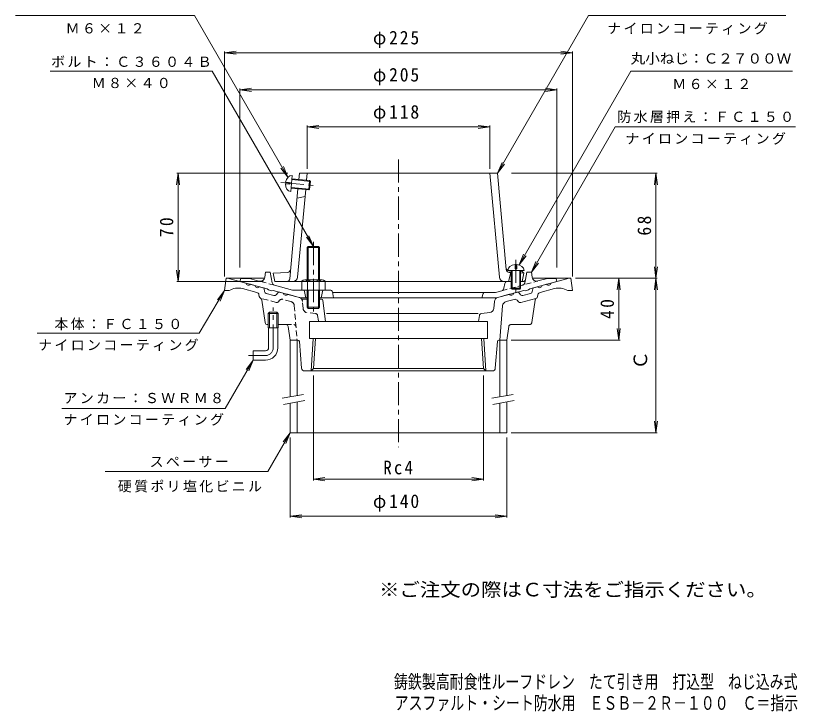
# Model space of a CAD drawing. Units: millimetres, scale not verified. Extents: x -283 to 222, y -346 to 351.
# Drawn here: x -283 to 222, y -346 to 104 of the extents above; entities that cross this region are included whole.
import ezdxf
from ezdxf.enums import TextEntityAlignment as Align

# ---------------------------------------------------------------- set-up
doc = ezdxf.new("R2010")
doc.units = ezdxf.units.MM
doc.header["$LTSCALE"] = 3
for name, pattern in [('CHAIN1', [8, 5, -1, 1, -1]), ('DASHED1', [1.8, 1.2, -0.6]), ('DOUBLE_CHAIN1', [8.8, 5, -1, 0.6, -0.6, 0.6, -1])]:
    doc.linetypes.add(name, pattern=pattern)
for name, color, linetype, lineweight in [('0-0', 3, 'Continuous', 9), ('0-1', 2, 'Continuous', 9), ('0-2', 6, 'Continuous', 5), ('0-3', 4, 'Continuous', 9), ('0-4', 7, 'Continuous', 9), ('0-5', 7, 'Continuous', 9)]:
    doc.layers.add(name, color=color, linetype=linetype, lineweight=lineweight)
doc.layers.add('F-4', color=2, linetype='Continuous')
doc.layers.add('F-5', color=2, linetype='Continuous')
doc.styles.add('ＭＳ ゴシック', font='')
doc.styles.get('ＭＳ ゴシック').set_extended_font_data('MS Gothic')

msp = doc.modelspace()

# ---------------------------------------------------------------- linework, layer by layer
at = {"layer": '0-0', "linetype": 'CHAIN1'}
for p, q in [((-35.537, 11.246), (-35.537, -174.868)), ((-116.537, -110.609), (-116.537, -84.609)), ((-121.537, -115.609), (-132.537, -115.609))]:
    msp.add_line(p, q, dxfattribs=at)
at = {"layer": '0-0'}
for p, q in [((-148.037, -73.609), (-147.037, -65.609)), ((-147.037, -65.609), (-122.201, -65.609)), ((-146.037, -65.609), (-134.182, -68.786)), ((51.127, -65.609), (75.963, -65.609)), ((74.963, -65.609), (63.107, -68.786)), ((76.963, -73.609), (75.963, -65.609)), ((-131.284, -69.562), (-128.386, -70.339)), ((60.209, -69.562), (57.311, -70.339)), ((-148.037, -73.609), (-145.037, -73.609)), ((-127.208, -74.795), (-136.395, -72.334)), ((-123.188, -71.732), (-125.488, -71.115)), ((-122.467, -72.497), (-122.104, -74.269)), ((-121.023, -75.417), (-116.052, -76.749)), ((-113.341, -74.942), (-114.542, -76.296)), ((-110.034, -75.256), (-112.334, -74.64)), ((38.959, -75.256), (41.26, -74.64)), ((42.267, -74.942), (43.467, -76.296)), ((49.948, -75.417), (44.977, -76.749)), ((51.392, -72.497), (51.029, -74.269)), ((52.113, -71.732), (54.414, -71.115)), ((56.133, -74.795), (65.321, -72.334)), ((76.963, -73.609), (73.963, -73.609)), ((-125.527, -77.493), (-125.766, -76.326)), ((-121.727, -94.329), (-123.866, -79.909)), ((-99.82, -77.993), (-107.136, -76.033)), ((-94.537, -79.109), (-98.183, -79.109)), ((-85.417, -79.109), (-86.537, -79.109)), ((-84.425, -79.981), (-82.666, -93.609)), ((26.174, -85.139), (26.531, -80.652)), ((28.745, -77.993), (36.061, -76.033)), ((34.046, -80.714), (39.31, -79.303)), ((42.114, -80.799), (41.324, -79.908)), ((43.625, -81.253), (53.371, -78.641)), ((54.452, -77.493), (54.691, -76.326)), ((31.832, -83.373), (30.061, -105.609)), ((-118.897, -87.609), (-119.712, -88.409)), ((-113.362, -88.409), (-119.712, -88.409)), ((-119.712, -97.609), (-119.712, -88.409)), ((-114.177, -87.609), (-118.897, -87.609)), ((-118.897, -97.609), (-118.897, -87.609)), ((-113.362, -88.409), (-114.177, -87.609)), ((-114.177, -97.609), (-114.177, -87.609)), ((-113.362, -97.609), (-113.362, -88.409)), ((15.916, -88.484), (-82.005, -88.484)), ((16.776, -89.728), (16.129, -93.609)), ((18.09, -88.484), (23.514, -87.882)), ((-120.243, -95.609), (-119.712, -95.609)), ((-113.362, -95.609), (-108.329, -95.609)), ((-93.037, -93.609), (-93.037, -104.609)), ((-93.037, -93.609), (21.963, -93.609)), ((21.963, -93.609), (21.963, -104.609)), ((-113.362, -97.609), (-119.712, -97.609)), ((-119.537, -110.609), (-119.537, -97.609)), ((-113.537, -110.609), (-113.537, -97.609)), ((-106.846, -96.886), (-105.537, -105.609)), ((-100.554, -105.609), (-105.537, -105.609)), ((21.963, -104.609), (-93.037, -104.609)), ((-92.052, -125.609), (-90.74, -104.609)), ((-90.475, -124.031), (-89.261, -104.609)), ((20.978, -125.609), (19.665, -104.609)), ((29.479, -105.609), (30.061, -105.609)), ((-98.184, -123.768), (-99.557, -106.53)), ((27.109, -123.768), (28.482, -106.53)), ((-129.537, -112.609), (-129.537, -118.609)), ((-121.537, -112.609), (-129.537, -112.609)), ((-121.537, -118.609), (-129.537, -118.609)), ((-96.19, -125.609), (25.116, -125.609)), ((-92.052, -125.609), (-90.475, -124.031)), ((20.978, -125.609), (19.4, -124.031))]:
    msp.add_line(p, q, dxfattribs=at)
at = {"layer": '0-0', "linetype": 'DASHED1'}
for p, q in [((-114.699, -81.253), (-124.446, -78.641)), ((-113.189, -80.799), (-112.399, -79.908)), ((-105.121, -80.714), (-110.385, -79.303)), ((-97.249, -85.139), (-97.606, -80.652)), ((-102.907, -83.373), (-101.135, -105.609)), ((-89.165, -88.484), (-94.589, -87.882)), ((-87.851, -89.728), (-87.204, -93.609)), ((-108.329, -95.609), (-103.317, -95.609))]:
    msp.add_line(p, q, dxfattribs=at)
at = {"layer": '0-0', "linetype": 'DOUBLE_CHAIN1'}
for p, q in [((50.652, -94.329), (52.791, -79.909)), ((49.169, -95.609), (37.254, -95.609)), ((35.771, -96.886), (34.463, -105.609)), ((30.061, -105.609), (34.463, -105.609))]:
    msp.add_line(p, q, dxfattribs=at)
at = {"layer": '0-0'}
msp.add_lwpolyline([(-90.475, -124.031), (19.4, -124.031), (18.186, -104.609)], dxfattribs=at)
for centre, radius, start, end in [((-132.571, -68.57), 1.625, 187.61929, 322.3797), ((-126.776, -70.123), 1.625, 187.62059, 322.37891), ((55.701, -70.123), 1.625, 217.62109, 352.37941), ((61.496, -68.57), 1.625, 217.6203, 352.38071), ((-139.243, -82.959), 11, 74.99997, 121.79021), ((-127.725, -76.727), 2, 11.56621, 75.0005), ((-123.446, -72.697), 1, 11.56642, 75.00078), ((-120.634, -73.969), 1.5, 191.5649, 254.99991), ((-112.593, -75.606), 1, 75.00023, 138.43498), ((-108.423, -75.041), 1.625, 187.62059, 322.38074), ((37.348, -75.041), 1.625, 217.61926, 352.37941), ((41.518, -75.606), 1, 41.56502, 104.99977), ((49.56, -73.969), 1.5, 285.00009, 348.4351), ((52.371, -72.697), 1, 104.99922, 168.43358), ((56.65, -76.727), 2, 104.9995, 168.43379), ((68.168, -82.959), 11, 58.20979, 105.00003), ((-124.058, -77.192), 1.5, 191.56628, 239.30832), ((-125.844, -80.202), 2, 8.43475, 59.30959), ((-115.664, -75.3), 1.5, 254.99991, 318.43558), ((-100.597, -80.891), 3, 36.43097, 74.99991), ((-85.417, -80.109), 1, 7.35265, 90), ((29.522, -80.891), 3, 105.00009, 175.44576), ((34.822, -83.611), 3, 105.00009, 175.4454), ((39.828, -81.235), 2, 41.56493, 105.00024), ((43.236, -79.804), 1.5, 221.56349, 284.99872), ((44.589, -75.3), 1.5, 221.56442, 285.00009), ((52.983, -77.192), 1.5, 284.99872, 348.43372), ((23.183, -84.9), 3, 276.33025, 355.4454), ((18.256, -89.975), 1.5, 96.32884, 170.53767), ((-120.243, -94.109), 1.5, 188.43515, 270), ((-108.329, -97.109), 1.5, 8.5307, 90), ((-100.554, -106.609), 1, 4.55455, 90), ((29.479, -106.609), 1, 90, 175.44545), ((-121.537, -110.609), 2, 270, 0), ((-121.537, -110.609), 8, 270, 0), ((-96.19, -123.609), 2, 184.55463, 270), ((25.116, -123.609), 2, 270, 355.44537)]:
    msp.add_arc(centre, radius, start, end, dxfattribs=at)
at = {"layer": '0-0', "linetype": 'DASHED1'}
for centre, radius, start, end in [((-124.058, -77.192), 1.5, 239.30832, 255.00128), ((-114.311, -79.804), 1.5, 255.00128, 318.43651), ((-110.902, -81.235), 2, 74.99976, 138.43507), ((-105.897, -83.611), 3, 4.5546, 74.99991), ((-100.597, -80.891), 3, 4.55424, 36.43097), ((-94.258, -84.9), 3, 184.5546, 263.66975), ((-89.331, -89.975), 1.5, 9.46233, 83.67116), ((-103.317, -97.109), 1.5, 4.55501, 90)]:
    msp.add_arc(centre, radius, start, end, dxfattribs=at)
at = {"layer": '0-0', "linetype": 'DOUBLE_CHAIN1'}
for centre, radius, start, end in [((54.769, -80.202), 2, 120.69041, 171.56525), ((37.254, -97.109), 1.5, 90, 171.4693), ((49.169, -94.109), 1.5, 270, 351.56464)]:
    msp.add_arc(centre, radius, start, end, dxfattribs=at)
at = {"layer": '0-0', "linetype": 'CHAIN1'}
msp.add_arc((-121.537, -110.609), 5, 270, 0, dxfattribs=at)
at = {"layer": '0-1', "color": 4}
for p, q in [((-93.861, -66.753), (-93.861, -45.109)), ((-87.214, -66.753), (-87.214, -45.109)), ((-94.537, -66.753), (-94.537, -45.786)), ((-86.537, -66.753), (-86.537, -45.786)), ((-98.037, -67.474), (-98.037, -73.253)), ((-96.161, -66.753), (-84.914, -66.753)), ((-94.285, -67.474), (-94.285, -73.253)), ((-86.79, -67.474), (-86.79, -73.253)), ((-83.037, -67.474), (-83.037, -73.253)), ((-98.037, -73.253), (-83.037, -73.253)), ((-94.537, -73.253), (-94.537, -84.433)), ((-93.861, -73.253), (-93.861, -85.109)), ((-87.214, -73.253), (-87.214, -85.109)), ((-86.537, -73.253), (-86.537, -84.433))]:
    msp.add_line(p, q, dxfattribs=at)
at = {"layer": '0-1', "color": 4, "linetype": 'CHAIN1'}
msp.add_line((-90.537, -42.109), (-90.537, -88.109), dxfattribs=at)
at = {"layer": '0-1'}
for p, q in [((-122.03, -64.972), (-121.537, -61.753)), ((-118.537, -61.753), (-121.537, -61.753)), ((-118.537, -61.753), (-117.269, -68.518)), ((46.567, -66.529), (47.463, -61.753)), ((47.463, -61.753), (50.463, -61.753)), ((50.956, -64.972), (50.463, -61.753)), ((-138.037, -67.753), (-137.537, -65.753)), ((-131.978, -65.753), (-137.537, -65.753)), ((-125.772, -67.416), (-131.978, -65.753)), ((-103.988, -73.253), (-115.821, -70.082)), ((32.685, -72.121), (33.242, -68.99)), ((45.093, -67.753), (43.463, -67.753)), ((54.698, -67.415), (60.904, -65.753)), ((60.904, -65.753), (66.463, -65.753)), ((66.963, -67.753), (66.463, -65.753)), ((-117.537, -73.763), (-116.537, -73.513)), ((-98.851, -78.253), (-116.537, -73.513)), ((-79.767, -73.253), (-103.988, -73.253)), ((-96.537, -73.253), (-95.537, -78.253)), ((-84.537, -73.253), (-85.537, -78.253)), ((-78.296, -74.458), (-77.537, -78.253)), ((-78.237, -74.753), (27.315, -74.753)), ((19.255, -75.478), (18.463, -78.253)), ((31.234, -73.702), (27.315, -74.753)), ((27.776, -78.253), (45.463, -73.513)), ((46.463, -73.763), (45.463, -73.513)), ((46.463, -73.763), (48.463, -73.227)), ((-94.537, -78.253), (-98.851, -78.253)), ((-86.537, -78.253), (27.776, -78.253))]:
    msp.add_line(p, q, dxfattribs=at)
at = {"layer": '0-1', "linetype": 'DASHED1'}
for p, q in [((-115.821, -70.082), (-125.772, -67.416)), ((31.234, -73.702), (54.698, -67.415)), ((46.567, -66.529), (46.194, -68.518))]:
    msp.add_line(p, q, dxfattribs=at)
at = {"layer": '0-1', "color": 4}
for points in [[(-86.537, -45.786), (-94.537, -45.786), (-93.861, -45.109), (-87.214, -45.109)], [(-86.537, -84.433), (-94.537, -84.433), (-93.861, -85.109), (-87.214, -85.109)]]:
    msp.add_lwpolyline(points, close=True, dxfattribs=at)
at = {"layer": '0-1'}
for points in [[(-117.537, -73.763), (-119.537, -73.227), (-120.537, -72.442), (-138.037, -67.753)], [(48.463, -73.227), (49.463, -72.442), (66.963, -67.753)]]:
    msp.add_lwpolyline(points, dxfattribs=at)
for centre, radius, start, end in [((-124.996, -64.518), 3, 254.99973, 351.29286), ((53.921, -64.518), 3, 188.70714, 285.00027), ((-115.304, -68.15), 2, 190.61488, 255.0005), ((34.719, -69.253), 1.5, 90, 169.91187), ((45.093, -66.253), 1.5, 270, 349.38435), ((-79.767, -74.753), 1.5, 11.31021, 90), ((20.217, -75.753), 1, 90, 164.05402), ((30.716, -71.771), 2, 284.9995, 349.91257)]:
    msp.add_arc(centre, radius, start, end, dxfattribs=at)
at = {"layer": '0-1', "color": 4}
for centre, radius, start, end in [((-96.161, -69.553), 2.8, 47.92557, 132.07463), ((-90.537, -76.842), 10.089, 68.19786, 111.80214), ((-84.914, -69.553), 2.8, 47.92572, 132.07428)]:
    msp.add_arc(centre, radius, start, end, dxfattribs=at)
at = {"layer": '0-1', "linetype": 'DASHED1'}
msp.add_arc((44.229, -68.15), 2, 284.9995, 349.38512, dxfattribs=at)
at = {"layer": '0-2'}
for p, q in [((-105.19, -9.578), (-104.239, 0.879)), ((-100.004, -1.765), (-99.64, 2.247)), ((-99.64, 2.247), (-35.537, 2.247)), ((-94.955, -2.224), (-94.537, 2.247)), ((28.565, 2.247), (-35.537, 2.247)), ((29.747, -65.032), (23.463, 2.247)), ((34.223, -60.011), (28.565, 2.247)), ((-108.626, -4.496), (-105.756, -4.757)), ((-108.535, -3.5), (-105.665, -3.761)), ((-105.756, -4.757), (-105.665, -3.761)), ((-104.488, -1.859), (-92.537, -2.946)), ((-104.443, -1.362), (-92.99, -2.402)), ((-93.533, -8.378), (-92.99, -2.402)), ((-92.99, -2.402), (-92.537, -2.946)), ((-92.99, -7.925), (-92.537, -2.946)), ((-105.836, -65.933), (-100.547, -7.74)), ((-104.986, -7.337), (-93.533, -8.378)), ((-104.941, -6.839), (-92.99, -7.925)), ((-100.822, -65.032), (-95.513, -8.198)), ((-93.533, -8.378), (-92.99, -7.925)), ((-101.094, -13.753), (-95.939, -12.753)), ((35.213, -60.606), (45.713, -60.606)), ((37.463, -60.606), (37.463, -72.106)), ((37.963, -60.606), (37.963, -72.606)), ((39.963, -56.724), (39.963, -59.606)), ((39.963, -59.606), (40.963, -59.606)), ((40.963, -56.724), (40.963, -59.606)), ((42.963, -60.606), (42.963, -72.606)), ((43.463, -60.606), (43.463, -72.106)), ((-107.198, -61.828), (-116.537, -62.253)), ((-116.537, -62.253), (-115.537, -67.753)), ((37.212, -61.878), (35.713, -67.753)), ((36.032, -60.823), (37.463, -60.888)), ((36.124, -61.828), (37.463, -61.889)), ((43.463, -61.161), (44.463, -61.206)), ((43.463, -62.162), (45.463, -62.253)), ((44.463, -61.206), (45.463, -62.253)), ((45.463, -62.253), (44.463, -67.753)), ((-35.537, -67.753), (-115.537, -67.753)), ((-35.537, -67.753), (37.463, -67.753)), ((43.463, -67.753), (44.463, -67.753)), ((37.463, -72.106), (43.463, -72.106)), ((37.463, -72.106), (37.963, -72.606)), ((37.963, -72.606), (42.963, -72.606)), ((43.463, -72.106), (42.963, -72.606))]:
    msp.add_line(p, q, dxfattribs=at)
at = {"layer": '0-2', "linetype": 'CHAIN1'}
for p, q in [((-111.585, -3.725), (-89.123, -5.766)), ((40.462, -53.628), (40.463, -75.341))]:
    msp.add_line(p, q, dxfattribs=at)
at = {"layer": '0-2'}
for centre, radius, start, end in [((-107.289, -59.83), 2, 272.6017, 354.80721), ((36.123, -58.825), 2, 185.19279, 267.39825), ((36.214, -59.83), 2, 185.19279, 267.3983), ((-103.809, -64.753), 3, 270, 354.66302), ((32.734, -64.753), 3, 185.3369, 270), ((-107.827, -65.753), 2, 270, 354.80827)]:
    msp.add_arc(centre, radius, start, end, dxfattribs=at)
for centre, major_axis, start_param, end_param in [((-104.714, -4.349), (0.475, 5.228), 6.2831853, 7.7585936), ((-104.714, -4.349), (0.475, 5.228), 1.6661844, 3.1415927), ((40.462, -60.606), (5.25, 0), 1.6661844, 3.1415927), ((40.462, -60.606), (5.25, 0), 6.2831853, 7.7585936)]:
    msp.add_ellipse(centre, major_axis=major_axis, ratio=0.7428, start_param=start_param, end_param=end_param, dxfattribs=at)
at = {"layer": '0-3'}
for p, q in [((-105.537, -105.609), (-105.537, -142.362)), ((-101.037, -105.609), (-105.537, -105.609)), ((-101.037, -105.609), (-101.037, -141.569)), ((29.963, -105.609), (29.963, -142.362)), ((29.963, -105.609), (34.463, -105.609)), ((34.463, -105.609), (34.463, -141.569)), ((-105.537, -146.424), (-105.537, -165.609)), ((-101.037, -145.63), (-101.037, -165.609)), ((29.963, -146.424), (29.963, -165.609)), ((34.463, -145.63), (34.463, -165.609)), ((34.463, -165.609), (-105.537, -165.609))]:
    msp.add_line(p, q, dxfattribs=at)
at = {"layer": '0-3', "color": 7}
for p, q in [((-110.651, -143.264), (-96.864, -140.833)), ((24.849, -143.264), (38.636, -140.833)), ((-109.956, -147.203), (-96.169, -144.772)), ((25.544, -147.203), (39.331, -144.772))]:
    msp.add_line(p, q, dxfattribs=at)
at = {"layer": '0-4'}
for p, q in [((-148.037, 80.247), (-140.602, 81.226)), ((-148.037, -64.609), (-148.037, 81.147)), ((76.963, 80.247), (69.527, 81.226)), ((76.963, -64.609), (76.963, 81.147)), ((-148.037, 80.247), (76.963, 80.247)), ((-148.037, 80.247), (-140.602, 79.268)), ((76.963, 80.247), (69.527, 79.268)), ((-138.037, 56.247), (-130.602, 57.226)), ((-138.037, -58.753), (-138.037, 57.147)), ((-138.037, 56.247), (66.963, 56.247)), ((-138.037, 56.247), (-130.602, 55.268)), ((66.963, 56.247), (59.527, 57.226)), ((66.963, 56.247), (59.527, 55.268)), ((66.963, -58.753), (66.963, 57.147)), ((-94.537, 32.247), (-87.102, 33.226)), ((-94.537, 5.247), (-94.537, 33.147)), ((-94.537, 32.247), (23.463, 32.247)), ((-94.537, 32.247), (-87.102, 31.268)), ((23.463, 32.247), (16.027, 33.226)), ((23.463, 32.247), (16.027, 31.268)), ((23.463, 5.247), (23.463, 33.147)), ((-178.037, 2.247), (-179.016, -5.188)), ((-107.14, 2.247), (-178.937, 2.247)), ((-178.037, -67.753), (-178.037, 2.247)), ((-178.037, 2.247), (-177.058, -5.188)), ((37.565, 2.247), (131.863, 2.247)), ((130.963, 2.247), (129.984, -5.188)), ((130.963, 2.247), (131.942, -5.188)), ((130.963, -165.609), (130.963, 2.247)), ((-178.037, -67.753), (-179.016, -60.317)), ((-178.037, -67.753), (-177.058, -60.317)), ((130.963, -65.609), (129.984, -58.173)), ((130.963, -65.609), (131.942, -58.173)), ((78.963, -65.609), (131.863, -65.609)), ((106.963, -65.609), (105.984, -73.045)), ((106.963, -105.609), (106.963, -65.609)), ((106.963, -65.609), (107.942, -73.045)), ((130.963, -65.609), (129.984, -73.045)), ((130.963, -65.609), (131.942, -73.045)), ((-123.037, -67.753), (-178.937, -67.753)), ((106.963, -105.609), (105.984, -98.173)), ((106.963, -105.609), (107.942, -98.173)), ((37.463, -105.609), (107.863, -105.609)), ((-90.526, -128.609), (-90.526, -196.509)), ((19.451, -128.609), (19.451, -196.509)), ((130.963, -165.609), (129.984, -158.173)), ((130.963, -165.609), (131.942, -158.173)), ((37.463, -165.609), (131.863, -165.609)), ((-105.537, -168.609), (-105.537, -220.509)), ((34.463, -168.609), (34.463, -220.509)), ((-90.526, -195.609), (-83.09, -194.63)), ((-90.526, -195.609), (19.451, -195.609)), ((-90.526, -195.609), (-83.09, -196.588)), ((19.451, -195.609), (12.016, -194.63)), ((19.451, -195.609), (12.016, -196.588)), ((-105.537, -219.609), (-98.102, -218.63)), ((-105.537, -219.609), (34.463, -219.609)), ((-105.537, -219.609), (-98.102, -220.588)), ((34.463, -219.609), (27.027, -218.63)), ((34.463, -219.609), (27.027, -220.588))]:
    msp.add_line(p, q, dxfattribs=at)
at = {"layer": '0-5'}
for p, q in [((-283.148, 104.247), (-167.413, 104.247)), ((-107.044, -0.314), (-167.413, 104.247)), ((-260.877, 68.247), (-155.984, 68.247)), ((-90.537, -45.109), (-155.984, 68.247)), ((42.532, -57.022), (114.856, 68.247)), ((114.856, 68.247), (219.353, 68.247)), ((50.463, -61.753), (104.733, 32.247)), ((104.733, 32.247), (221.309, 32.247)), ((-107.044, -0.314), (-111.61, 5.636)), ((-107.044, -0.314), (-109.914, 6.615)), ((28.565, 2.247), (31.435, 9.177)), ((28.565, 2.247), (33.131, 8.198)), ((-90.537, -45.109), (-95.103, -39.159)), ((-90.537, -45.109), (-93.408, -38.18)), ((42.532, -57.022), (45.402, -50.093)), ((42.532, -57.022), (47.097, -51.072)), ((50.463, -61.753), (53.333, -54.823)), ((50.463, -61.753), (55.028, -55.802)), ((-148.037, -73.609), (-152.603, -79.559)), ((-148.037, -73.609), (-150.908, -80.538)), ((-129.537, -118.609), (-134.103, -124.559)), ((-129.537, -118.609), (-132.407, -125.538)), ((-105.537, -165.609), (-119.971, -190.609)), ((-105.537, -165.609), (-110.103, -171.559)), ((-105.537, -165.609), (-108.408, -172.538)), ((-119.971, -190.609), (-225.336, -190.609))]:
    msp.add_line(p, q, dxfattribs=at)
for points in [[(28.565, 2.247), (87.455, 104.247), (215.119, 104.247)], [(-148.037, -73.609), (-164.409, -101.205), (-269.259, -101.205)], [(-129.537, -118.609), (-147.533, -149.91), (-253.305, -149.91)]]:
    msp.add_lwpolyline(points, dxfattribs=at)

# ---------------------------------------------------------------- texts
at = {"layer": '0-0', "color": 7, "insert": (-217.031, -204.241), "char_height": 6.598, "attachment_point": 7, "style": 'ＭＳ ゴシック'}
msp.add_mtext('\\T1.17;硬質ポリ塩化ビニル', dxfattribs=at)
at = {"layer": '0-4', "color": 2, "style": 'ＭＳ ゴシック'}
msp.add_text('Ｃ', height=8.798, rotation=90, dxfattribs=at).set_placement((127.963, -124.732), align=Align.BOTTOM_LEFT)
at = {"layer": '0-4', "color": 2, "char_height": 8.798, "attachment_point": 7, "style": 'ＭＳ ゴシック'}
for s, insert in [('\\T1.21;\\W0.95;φ225', (-52.037, 83.247)), ('\\T1.21;\\W0.95;φ205', (-52.037, 59.247)), ('\\T1.21;\\W0.95;φ118', (-52.037, 35.247)), ('\\T1.27;\\W0.9;Rc4', (-45.287, -192.609)), ('\\T1.21;\\W0.95;φ140', (-52.037, -216.609))]:
    msp.add_mtext(s, dxfattribs=dict(at, insert=insert))
at = {"layer": '0-4', "color": 2, "char_height": 8.798, "attachment_point": 7, "rotation": 90, "style": 'ＭＳ ゴシック'}
for s, insert in [('\\T1.27;\\W0.95;70', (-181.037, -39.128)), ('\\T1.27;\\W0.95;68', (127.963, -38.056)), ('\\T1.27;\\W0.95;40', (103.963, -91.984))]:
    msp.add_mtext(s, dxfattribs=dict(at, insert=insert))
at = {"layer": '0-5', "style": 'ＭＳ ゴシック', "width": 1.05}
msp.add_text('丸小ねじ：Ｃ２７００Ｗ', height=6.598, dxfattribs=at).set_placement((114.605, 71.269), align=Align.BOTTOM_LEFT)
at = {"layer": '0-5', "char_height": 6.598, "attachment_point": 7, "style": 'ＭＳ ゴシック'}
for s, insert in [('\\T1.17;Ｍ６×１２', (-250.78, 92.631)), ('\\T1.17;ナイロンコーティング', (99.537, 92.021)), ('\\T1.17;ボルト：Ｃ３６０４Ｂ', (-260.18, 70.731)), ('\\T1.17;Ｍ８×４０', (-233.93, 57.285)), ('\\T1.17;Ｍ６×１２', (141.605, 56.615)), ('\\T1.17;防水層押え：ＦＣ１５０', (106.021, 34.8)), ('\\T1.17;ナイロンコーティング', (111.271, 20.713)), ('\\T1.17;本体：ＦＣ１５０', (-258.084, -99.23)), ('\\T1.17;ナイロンコーティング', (-268.584, -112.802)), ('\\T1.17;アンカー：ＳＷＲＭ８', (-252.169, -146.75)), ('\\T1.17;ナイロンコーティング', (-252.169, -161.033)), ('\\T1.17;スペーサー', (-196.48, -187.97))]:
    msp.add_mtext(s, dxfattribs=dict(at, insert=insert))
at = {"layer": 'F-4', "style": 'ＭＳ ゴシック', "width": 0.75}
for s, p in [('鋳鉄製高耐食性ルーフドレン\u3000たて引き用\u3000打込型\u3000ねじ込み式', (-38.405, -333.666)), ('アスファルト・シート防水用\u3000ＥＳＢ－２Ｒ－１００\u3000Ｃ＝指示', (-38.009, -347.433))]:
    msp.add_text(s, height=8.798, dxfattribs=at).set_placement(p, align=Align.BOTTOM_LEFT)
at = {"layer": 'F-5', "style": 'ＭＳ ゴシック', "width": 1.1}
msp.add_text('※ご注文の際はＣ寸法をご指示ください。', height=8.798, dxfattribs=at).set_placement((-48.111, -274.08), align=Align.BOTTOM_LEFT)

doc.saveas('drawing.dxf')
